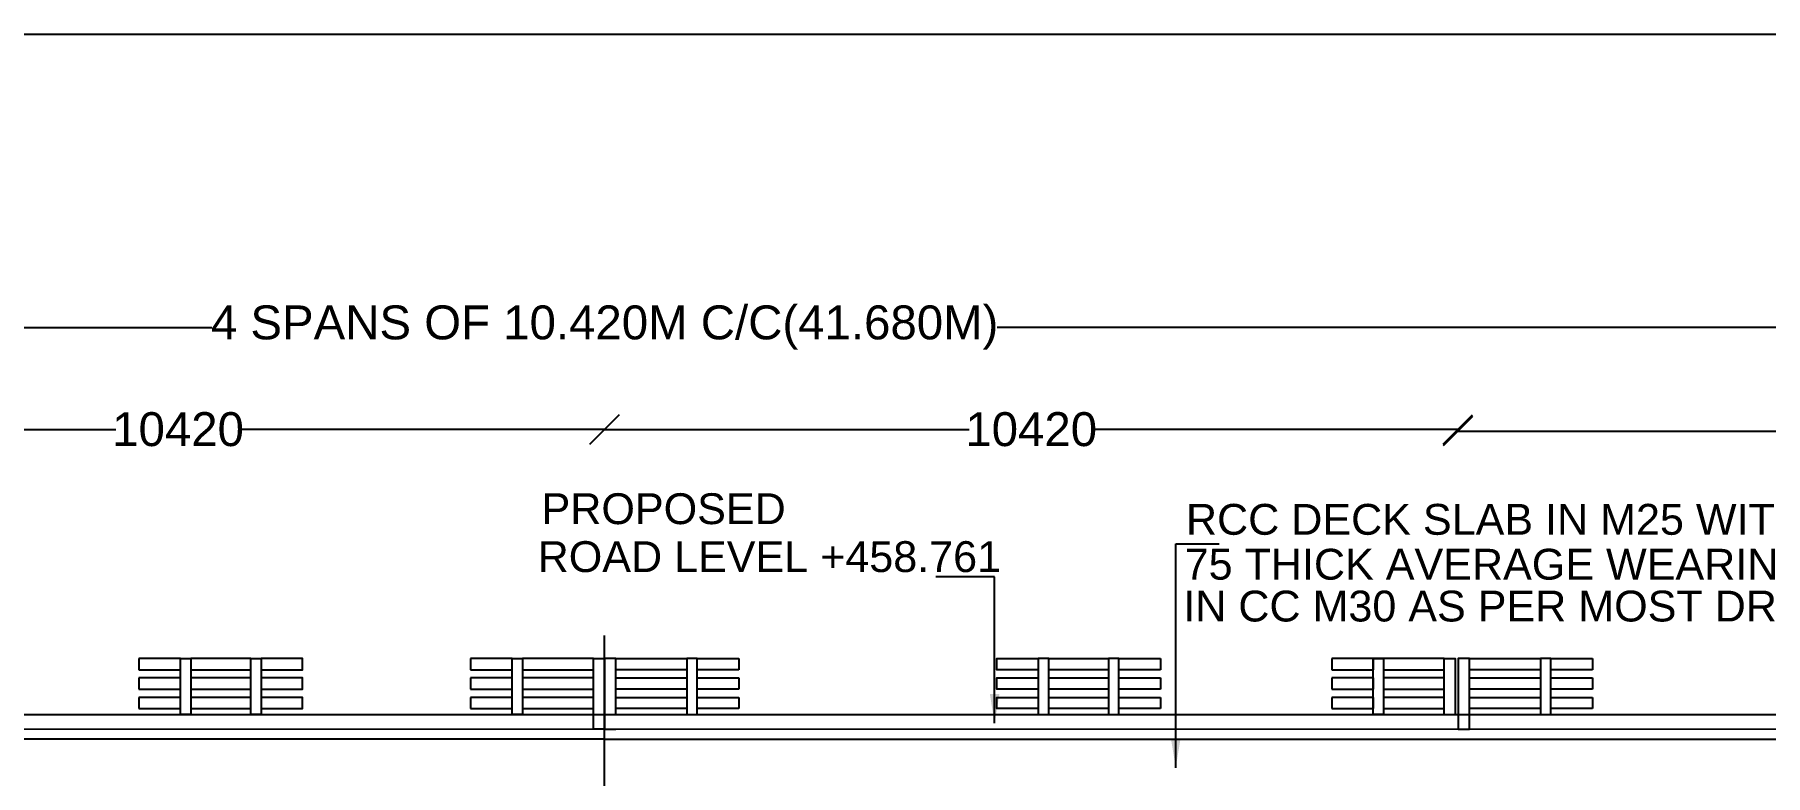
# Model space of a CAD drawing. Header units: millimetres. Extents: x 5124 to 3557214, y 2311 to 45955310.
# Drawn here: x 3536422 to 3542033, y 45952908 to 45955310 of the extents above; entities that cross this region are included whole.
import ezdxf

# ---------------------------------------------------------------- set-up
doc = ezdxf.new("R2010")
doc.units = ezdxf.units.MM
doc.header["$MEASUREMENT"] = 0
for name, color, linetype in [('DIMENSION', 7, 'Continuous'), ('DRAWING', 7, 'Continuous'), ('TEXT', 7, 'Continuous')]:
    doc.layers.add(name, color=color, linetype=linetype)
doc.styles.get("Standard").update_dxf_attribs({"font": 'arial.ttf', "height": 110})
doc.dimstyles.get("Standard").update_dxf_attribs({"dimtxt": 200, "dimasz": 110, "dimexe": 0.18, "dimexo": 0.0625, "dimgap": 0.09, "dimtad": 0, "dimtih": 1, "dimtoh": 1, "dimdec": 0, "dimzin": 0, "dimdsep": 46, "dimtxsty": 'Standard', "dimblk": 'OBLIQUE', "dimcen": 0.09, "dimse1": 1, "dimse2": 1, "dimadec": 0, "dimazin": 0, "dimtfac": 1, "dimtdec": 0, "dimtofl": 0, "dimtmove": 0, "dimatfit": 3, "dimfxl": 1, "dimtolj": 1, "dimtzin": 0, "dimarcsym": 0})

# ---------------------------------------------------------------- blocks, each defined once
blk = doc.blocks.new('_Oblique')
at = {"color": 0, "linetype": 'ByBlock', "lineweight": -2}
blk.add_line((-0.5, -0.5), (0.5, 0.5), dxfattribs=at)
blk = doc.blocks.new('*D37')
at = {"layer": 'Defpoints', "color": 0, "transparency": 16777216}
for p in [(3535503.6, 45954011.7), (3538269.7, 45954030.2), (3538269.7, 45953362)]:
    blk.add_point(p, dxfattribs=at)
at = {"layer": 'DIMENSION', "color": 0, "lineweight": -2, "transparency": 16777216}
for p, q in [((3535503.6, 45954030.2), (3536684.9, 45954030.2)), ((3538269.7, 45954030.2), (3537088.4, 45954030.2))]:
    blk.add_line(p, q, dxfattribs=at)
at = {"layer": 'DIMENSION', "color": 0, "lineweight": -2, "transparency": 16777216, "xscale": 95, "yscale": 95, "zscale": 95, "rotation": 180}
blk.add_blockref('_Oblique', (3535503.6, 45954030.2), dxfattribs=at)
at = {"layer": 'DIMENSION', "color": 0, "lineweight": -2, "transparency": 16777216, "xscale": 95, "yscale": 95, "zscale": 95}
blk.add_blockref('_Oblique', (3538269.7, 45954030.2), dxfattribs=at)
at = {"layer": 'DIMENSION', "color": 0, "transparency": 16777216, "insert": (3536886.6, 45954030.2), "char_height": 110, "attachment_point": 5}
blk.add_mtext('\\A1;10420', dxfattribs=at)
blk = doc.blocks.new('*D71')
at = {"layer": 'Defpoints', "color": 0, "transparency": 16777216}
for p in [(3541035.9, 45954024.8), (3541035.9, 45954011.7), (3543800.7, 45954031.5)]:
    blk.add_point(p, dxfattribs=at)
at = {"layer": 'DIMENSION', "color": 0, "lineweight": -2, "transparency": 16777216}
for p, q in [((3541035.9, 45954024.8), (3542216.6, 45954024.8)), ((3543800.7, 45954024.8), (3542620, 45954024.8))]:
    blk.add_line(p, q, dxfattribs=at)
at = {"layer": 'DIMENSION', "color": 0, "lineweight": -2, "transparency": 16777216, "xscale": 95, "yscale": 95, "zscale": 95, "rotation": 180}
blk.add_blockref('_Oblique', (3541035.9, 45954024.8), dxfattribs=at)
at = {"layer": 'DIMENSION', "color": 0, "lineweight": -2, "transparency": 16777216, "xscale": 95, "yscale": 95, "zscale": 95}
blk.add_blockref('_Oblique', (3543800.7, 45954024.8), dxfattribs=at)
at = {"layer": 'DIMENSION', "color": 0, "transparency": 16777216, "insert": (3542418.3, 45954024.8), "char_height": 110, "attachment_point": 5}
blk.add_mtext('\\A1;10420', dxfattribs=at)
blk = doc.blocks.new('*D80')
at = {"layer": 'Defpoints', "color": 0, "transparency": 16777216}
for p in [(3538269.7, 45954030.2), (3541035.9, 45954011.7), (3538269.7, 45953362)]:
    blk.add_point(p, dxfattribs=at)
at = {"layer": 'DIMENSION', "color": 0, "lineweight": -2, "transparency": 16777216}
for p, q in [((3538269.7, 45954030.2), (3539451.1, 45954030.2)), ((3541035.9, 45954030.2), (3539854.5, 45954030.2))]:
    blk.add_line(p, q, dxfattribs=at)
at = {"layer": 'DIMENSION', "color": 0, "lineweight": -2, "transparency": 16777216, "xscale": 95, "yscale": 95, "zscale": 95, "rotation": 180}
blk.add_blockref('_Oblique', (3538269.7, 45954030.2), dxfattribs=at)
at = {"layer": 'DIMENSION', "color": 0, "lineweight": -2, "transparency": 16777216, "xscale": 95, "yscale": 95, "zscale": 95}
blk.add_blockref('_Oblique', (3541035.9, 45954030.2), dxfattribs=at)
at = {"layer": 'DIMENSION', "color": 0, "transparency": 16777216, "insert": (3539652.8, 45954030.2), "char_height": 110, "attachment_point": 5}
blk.add_mtext('\\A1;10420', dxfattribs=at)
blk = doc.blocks.new('*D99')
at = {"layer": 'Defpoints', "color": 0, "transparency": 16777216}
for p in [(3543800.7, 45954360.5), (3532738.7, 45954261.4), (3543800.7, 45954024.8)]:
    blk.add_point(p, dxfattribs=at)
at = {"layer": 'DIMENSION', "color": 0, "lineweight": -2, "transparency": 16777216}
for p, q in [((3532738.7, 45954360.5), (3536996.6, 45954360.5)), ((3543800.7, 45954360.5), (3539542.9, 45954360.5))]:
    blk.add_line(p, q, dxfattribs=at)
at = {"layer": 'DIMENSION', "color": 0, "lineweight": -2, "transparency": 16777216, "xscale": 95, "yscale": 95, "zscale": 95, "rotation": 180}
blk.add_blockref('_Oblique', (3532738.7, 45954360.5), dxfattribs=at)
at = {"layer": 'DIMENSION', "color": 0, "lineweight": -2, "transparency": 16777216, "xscale": 95, "yscale": 95, "zscale": 95}
blk.add_blockref('_Oblique', (3543800.7, 45954360.5), dxfattribs=at)
at = {"layer": 'DIMENSION', "color": 0, "transparency": 16777216, "insert": (3538269.7, 45954360.5), "char_height": 110, "attachment_point": 5}
blk.add_mtext('\\A1;4 SPANS OF 10.420M C/C(41.680M)', dxfattribs=at)

msp = doc.modelspace()

# ---------------------------------------------------------------- linework, layer by layer
at = {"layer": 'DRAWING'}
for points in [[(3556853.4, 45955310.1), (3526763.5, 45955310.1), (3526763.5, 45927254.1), (3556853.4, 45927254.1)], [(3536927.9, 45953105.2), (3536894.3, 45953105.2), (3536894.3, 45953287), (3536927.9, 45953287)], [(3537155.8, 45953105.2), (3537122.1, 45953105.2), (3537122.1, 45953287), (3537155.8, 45953287)], [(3538003.1, 45953105.2), (3537969.4, 45953105.2), (3537969.4, 45953287), (3538003.1, 45953287)], [(3538233.9, 45953286.9), (3538003.1, 45953286.9), (3538003.1, 45953250.5), (3538233.9, 45953250.5)], [(3538269.7, 45953058.4), (3538233.9, 45953058.4), (3538233.9, 45953286.9), (3538269.7, 45953286.9)], [(3538305.5, 45953286.9), (3538536.3, 45953286.9), (3538536.3, 45953250.5), (3538305.5, 45953250.5)], [(3538536.3, 45953105.2), (3538570, 45953105.2), (3538570, 45953287), (3538536.3, 45953287)], [(3539675.7, 45953105.2), (3539709.4, 45953105.2), (3539709.4, 45953287), (3539675.7, 45953287)], [(3539903.6, 45953105.2), (3539937.3, 45953105.2), (3539937.3, 45953287), (3539903.6, 45953287)], [(3540795.4, 45953105.2), (3540761.7, 45953105.2), (3540761.7, 45953287), (3540795.4, 45953287)], [(3541037.6, 45953058.4), (3541073.4, 45953058.4), (3541073.4, 45953286.9), (3541037.6, 45953286.9)], [(3541073.4, 45953286.9), (3541304.2, 45953286.9), (3541304.2, 45953250.5), (3541073.4, 45953250.5)], [(3541304.2, 45953105.2), (3541337.9, 45953105.2), (3541337.9, 45953287), (3541304.2, 45953287)], [(3538233.9, 45953224.5), (3538003.1, 45953224.5), (3538003.1, 45953188.1), (3538233.9, 45953188.1)], [(3538305.5, 45953224.5), (3538536.3, 45953224.5), (3538536.3, 45953188.1), (3538305.5, 45953188.1)], [(3541073.4, 45953224.5), (3541304.2, 45953224.5), (3541304.2, 45953188.1), (3541073.4, 45953188.1)], [(3538233.9, 45953161.1), (3538003.1, 45953161.1), (3538003.1, 45953124.7), (3538233.9, 45953124.7)], [(3538305.5, 45953161.1), (3538536.3, 45953161.1), (3538536.3, 45953124.7), (3538305.5, 45953124.7)], [(3541073.4, 45953161.1), (3541304.2, 45953161.1), (3541304.2, 45953124.7), (3541073.4, 45953124.7)]]:
    msp.add_lwpolyline(points, close=True, dxfattribs=at)
for points in [[(3538269.7, 45948695.1), (3538269.7, 45953362)], [(3538269.7, 45948695.1), (3538269.7, 45953362)], [(3536759.6, 45953250.5), (3536894.3, 45953250.5), (3536894.3, 45953286.9), (3536759.6, 45953286.9)], [(3536759.6, 45953286.9), (3536759.6, 45953250.5)], [(3536927.9, 45953250.5), (3537122.1, 45953250.5), (3537122.1, 45953286.9), (3536927.9, 45953286.9)], [(3537155.8, 45953250.5), (3537290.5, 45953250.5), (3537290.5, 45953286.9), (3537155.8, 45953286.9)], [(3537834.8, 45953250.5), (3537969.4, 45953250.5), (3537969.4, 45953286.9), (3537834.8, 45953286.9)], [(3537834.8, 45953286.9), (3537834.8, 45953250.5)], [(3538305.5, 45953105.2), (3538305.5, 45953286.9), (3538269.7, 45953286.9), (3538269.7, 45953058.4), (3538305.5, 45953058.4)], [(3538704.7, 45953250.5), (3538570, 45953250.5), (3538570, 45953286.9), (3538704.7, 45953286.9)], [(3538704.7, 45953286.9), (3538704.7, 45953250.5)], [(3539675.7, 45953250.5), (3539541.1, 45953250.5), (3539541.1, 45953286.9), (3539675.7, 45953286.9)], [(3539903.6, 45953250.5), (3539709.4, 45953250.5), (3539709.4, 45953286.9), (3539903.6, 45953286.9)], [(3540072, 45953250.5), (3539937.3, 45953250.5), (3539937.3, 45953286.9), (3540072, 45953286.9)], [(3540072, 45953286.9), (3540072, 45953250.5)], [(3540627, 45953250.5), (3540761.7, 45953250.5), (3540761.7, 45953286.9), (3540627, 45953286.9)], [(3540627, 45953286.9), (3540627, 45953250.5)], [(3540795.4, 45953250.5), (3540992.2, 45953250.5), (3540992.2, 45953286.9), (3540761.3, 45953286.9), (3540761.3, 45953250.5), (3540761.7, 45953250.5)], [(3540992.2, 45953105.2), (3540992.2, 45953286.9), (3541027.9, 45953286.9), (3541027.9, 45953105.2)], [(3541472.5, 45953250.5), (3541337.9, 45953250.5), (3541337.9, 45953286.9), (3541472.5, 45953286.9)], [(3541472.5, 45953286.9), (3541472.5, 45953250.5)], [(3536759.6, 45953188.1), (3536894.3, 45953188.1), (3536894.3, 45953224.5), (3536759.6, 45953224.5)], [(3536759.6, 45953224.5), (3536759.6, 45953188.1)], [(3536927.9, 45953188.1), (3537122.1, 45953188.1), (3537122.1, 45953224.5), (3536927.9, 45953224.5)], [(3537155.8, 45953188.1), (3537290.5, 45953188.1), (3537290.5, 45953224.5), (3537155.8, 45953224.5)], [(3537834.8, 45953188.1), (3537969.4, 45953188.1), (3537969.4, 45953224.5), (3537834.8, 45953224.5)], [(3537834.8, 45953224.5), (3537834.8, 45953188.1)], [(3538704.7, 45953188.1), (3538570, 45953188.1), (3538570, 45953224.5), (3538704.7, 45953224.5)], [(3538704.7, 45953224.5), (3538704.7, 45953188.1)], [(3539675.7, 45953188.1), (3539541.1, 45953188.1), (3539541.1, 45953224.5), (3539675.7, 45953224.5)], [(3539903.6, 45953188.1), (3539709.4, 45953188.1), (3539709.4, 45953224.5), (3539903.6, 45953224.5)], [(3540072, 45953188.1), (3539937.3, 45953188.1), (3539937.3, 45953224.5), (3540072, 45953224.5)], [(3540072, 45953224.5), (3540072, 45953188.1)], [(3540627, 45953188.1), (3540761.7, 45953188.1), (3540761.7, 45953224.5), (3540627, 45953224.5)], [(3540627, 45953224.5), (3540627, 45953188.1)], [(3540761.7, 45953224.5), (3540761.3, 45953224.5), (3540761.3, 45953188.1), (3540761.7, 45953188.1)], [(3540795.4, 45953188.1), (3540992.2, 45953188.1), (3540992.2, 45953224.5), (3540795.4, 45953224.5)], [(3541472.5, 45953188.1), (3541337.9, 45953188.1), (3541337.9, 45953224.5), (3541472.5, 45953224.5)], [(3541472.5, 45953224.5), (3541472.5, 45953188.1)], [(3536759.6, 45953124.7), (3536894.3, 45953124.7), (3536894.3, 45953161.1), (3536759.6, 45953161.1)], [(3536759.6, 45953161.1), (3536759.6, 45953124.7)], [(3536927.9, 45953124.7), (3537122.1, 45953124.7), (3537122.1, 45953161.1), (3536927.9, 45953161.1)], [(3537155.8, 45953124.7), (3537290.5, 45953124.7), (3537290.5, 45953161.1), (3537155.8, 45953161.1)], [(3537834.8, 45953124.7), (3537969.4, 45953124.7), (3537969.4, 45953161.1), (3537834.8, 45953161.1)], [(3537834.8, 45953161.1), (3537834.8, 45953124.7)], [(3538704.7, 45953124.7), (3538570, 45953124.7), (3538570, 45953161.1), (3538704.7, 45953161.1)], [(3538704.7, 45953161.1), (3538704.7, 45953124.7)], [(3539675.7, 45953124.7), (3539541.1, 45953124.7), (3539541.1, 45953161.1), (3539675.7, 45953161.1)], [(3539903.6, 45953124.7), (3539709.4, 45953124.7), (3539709.4, 45953161.1), (3539903.6, 45953161.1)], [(3540072, 45953124.7), (3539937.3, 45953124.7), (3539937.3, 45953161.1), (3540072, 45953161.1)], [(3540072, 45953161.1), (3540072, 45953124.7)], [(3540627, 45953124.7), (3540761.7, 45953124.7), (3540761.7, 45953161.1), (3540627, 45953161.1)], [(3540627, 45953161.1), (3540627, 45953124.7)], [(3540761.7, 45953161.1), (3540761.3, 45953161.1), (3540761.3, 45953124.7), (3540761.7, 45953124.7)], [(3540795.4, 45953124.7), (3540992.2, 45953124.7), (3540992.2, 45953161.1), (3540795.4, 45953161.1)], [(3541472.5, 45953124.7), (3541337.9, 45953124.7), (3541337.9, 45953161.1), (3541472.5, 45953161.1)], [(3541472.5, 45953161.1), (3541472.5, 45953124.7)], [(3532748.5, 45953105.2), (3543790.9, 45953105.2)], [(3538269.7, 45953025.4), (3532738.7, 45953025.4)], [(3538269.7, 45953025.4), (3543800.7, 45953025.4)]]:
    msp.add_lwpolyline(points, dxfattribs=at)
at = {"layer": 'DRAWING', "const_width": 5}
for points in [[(3538269.7, 45953058.4), (3531763.9, 45953058.4)], [(3538269.7, 45953058.4), (3544775.6, 45953058.4)]]:
    msp.add_lwpolyline(points, dxfattribs=at)

# ---------------------------------------------------------------- texts
at = {"layer": 'TEXT'}
for s, p in [('PROPOSED', (3538065.2, 45953723)), ('RCC DECK SLAB IN M25 WITH', (3540154.5, 45953688.5)), ('ROAD LEVEL +458.761', (3538052.5, 45953567.6)), ('75 THICK AVERAGE WEARING COAT', (3540150.3, 45953543)), ('IN CC M30 AS PER MOST DRG.', (3540145.8, 45953407.3))]:
    msp.add_text(s, height=100, dxfattribs=at).set_placement(p)

# ---------------------------------------------------------------- dimensions: what is measured, and where the dimension line sits
at = {"layer": 'DIMENSION'}
for base, p1, p2, text, picture, middle in [((3543800.7, 45954360.5), (3532738.7, 45954261.4), (3543800.7, 45954024.8), '4 SPANS OF 10.420M C/C(41.680M)', '*D99', (3538269.7, 45954360.5)), ((3538269.7, 45954030.2), (3535503.6, 45954011.7), (3538269.7, 45953362), '10420', '*D37', (3536886.6, 45954030.2))]:
    dim = msp.add_linear_dim(base=base, p1=p1, p2=p2, text=text, dimstyle='Standard', override={"dimasz": 95, "dimarcsym": 1}, dxfattribs=at)
    dim.commit()
    dim.dimension.update_dxf_attribs({"geometry": picture, "text_midpoint": middle})
for base, p1, p2, picture, middle in [((3538269.7, 45954030.2), (3541035.9, 45954011.7), (3538269.7, 45953362), '*D80', (3539652.8, 45954030.2)), ((3541035.9, 45954024.8), (3543800.7, 45954031.5), (3541035.9, 45954011.7), '*D71', (3542418.3, 45954024.8))]:
    dim = msp.add_linear_dim(base=base, p1=p1, p2=p2, angle=180, text='10420', dimstyle='Standard', override={"dimasz": 95, "dimarcsym": 1}, dxfattribs=at)
    dim.commit()
    dim.dimension.update_dxf_attribs({"geometry": picture, "text_midpoint": middle})

# ---------------------------------------------------------------- leaders
for points in [[(3540121.4, 45952933.2), (3540121.4, 45953659.6), (3540262.7, 45953659.6)], [(3539534.2, 45953077.3), (3539534.2, 45953552.2), (3539343.7, 45953552.2)]]:
    msp.add_leader(points, dimstyle='Standard', override={"dimasz": 95, "dimgap": 0.09, "dimtad": 0, "dimarcsym": 1}, dxfattribs=at)

doc.saveas('drawing.dxf')
